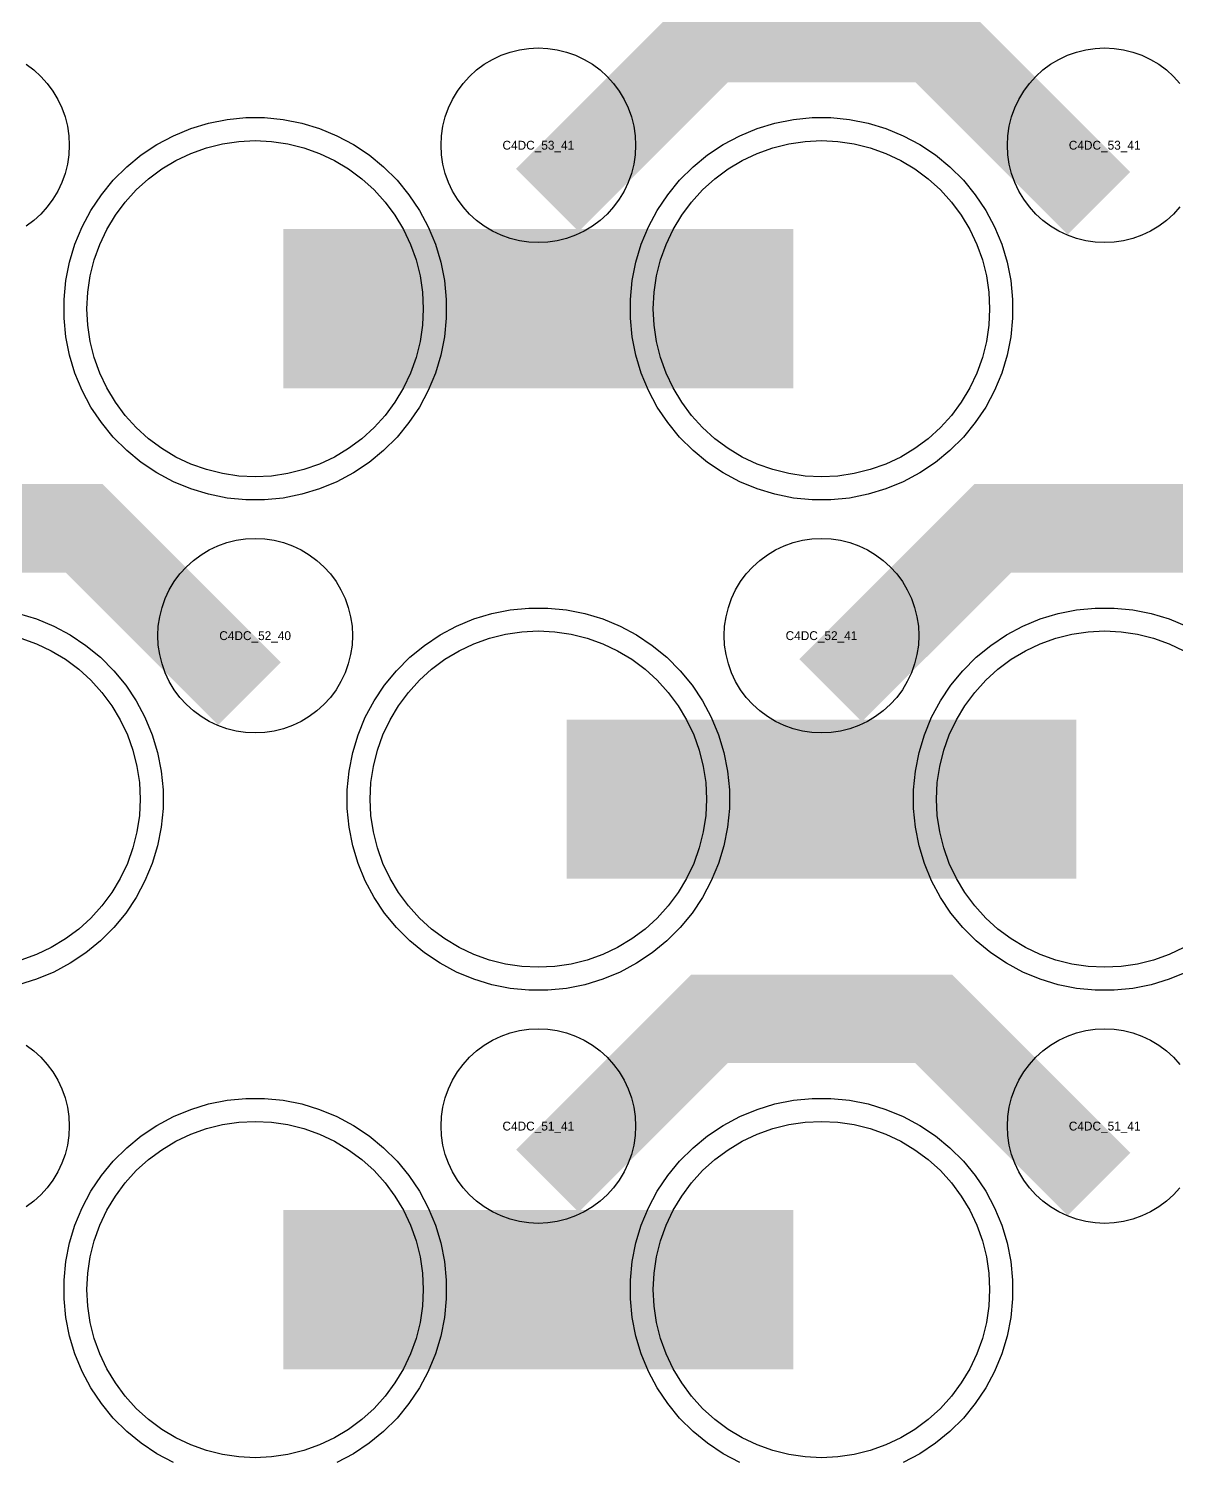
# Model space of a CAD drawing. Extents: x -11880 to 11880, y -14992 to 14992.
# Drawn here: x 976 to 1300.3, y -7821.3 to -7416.5 of the extents above; entities that cross this region are included whole.
import ezdxf
from ezdxf.enums import TextEntityAlignment as Align

# ---------------------------------------------------------------- set-up
doc = ezdxf.new("R2010")
doc.units = 0
doc.header["$MEASUREMENT"] = 0
for name, color, linetype in [('GDS_775_DT_237', 138, 'CONTINUOUS'), ('RDL1_FS', 34, 'CONTINUOUS'), ('RDL_BS', 160, 'CONTINUOUS')]:
    doc.layers.add(name, color=color, linetype=linetype)

msp = doc.modelspace()

# ---------------------------------------------------------------- linework, layer by layer
at = {"layer": 'RDL1_FS'}
for points in [[(1040, -7543.179), (1035.343, -7542.95), (1030.732, -7542.266), (1026.209, -7541.134), (1021.819, -7539.562), (1017.605, -7537.57), (1013.605, -7535.172), (1009.86, -7532.394), (1006.406, -7529.264), (1003.276, -7525.81), (1000.498, -7522.065), (998.1, -7518.065), (996.108, -7513.851), (994.536, -7509.461), (993.404, -7504.938), (992.72, -7500.327), (992.491, -7495.67), (992.72, -7491.013), (993.404, -7486.402), (994.536, -7481.879), (996.108, -7477.489), (998.1, -7473.275), (1000.498, -7469.275), (1003.276, -7465.53), (1006.406, -7462.076), (1009.86, -7458.946), (1013.605, -7456.168), (1017.605, -7453.77), (1021.819, -7451.778), (1026.209, -7450.206), (1030.732, -7449.074), (1035.343, -7448.39), (1040, -7448.161), (1044.657, -7448.39), (1049.268, -7449.074), (1053.791, -7450.206), (1058.181, -7451.778), (1062.395, -7453.77), (1066.395, -7456.168), (1070.14, -7458.946), (1073.594, -7462.076), (1076.724, -7465.53), (1079.502, -7469.275), (1081.9, -7473.275), (1083.892, -7477.489), (1085.464, -7481.879), (1086.596, -7486.402), (1087.28, -7491.013), (1087.509, -7495.67), (1087.28, -7500.327), (1086.596, -7504.938), (1085.464, -7509.461), (1083.892, -7513.851), (1081.9, -7518.065), (1079.502, -7522.065), (1076.724, -7525.81), (1073.594, -7529.264), (1070.14, -7532.394), (1066.395, -7535.172), (1062.395, -7537.57), (1058.181, -7539.562), (1053.791, -7541.134), (1049.268, -7542.266), (1044.657, -7542.95)], [(1200, -7543.179), (1195.343, -7542.95), (1190.732, -7542.266), (1186.209, -7541.134), (1181.819, -7539.562), (1177.605, -7537.57), (1173.605, -7535.172), (1169.86, -7532.394), (1166.406, -7529.264), (1163.276, -7525.81), (1160.498, -7522.065), (1158.1, -7518.065), (1156.108, -7513.851), (1154.536, -7509.461), (1153.404, -7504.938), (1152.72, -7500.327), (1152.491, -7495.67), (1152.72, -7491.013), (1153.404, -7486.402), (1154.536, -7481.879), (1156.108, -7477.489), (1158.1, -7473.275), (1160.498, -7469.275), (1163.276, -7465.53), (1166.406, -7462.076), (1169.86, -7458.946), (1173.605, -7456.168), (1177.605, -7453.77), (1181.819, -7451.778), (1186.209, -7450.206), (1190.732, -7449.074), (1195.343, -7448.39), (1200, -7448.161), (1204.657, -7448.39), (1209.268, -7449.074), (1213.791, -7450.206), (1218.181, -7451.778), (1222.395, -7453.77), (1226.395, -7456.168), (1230.14, -7458.946), (1233.594, -7462.076), (1236.724, -7465.53), (1239.502, -7469.275), (1241.9, -7473.275), (1243.892, -7477.489), (1245.464, -7481.879), (1246.596, -7486.402), (1247.28, -7491.013), (1247.509, -7495.67), (1247.28, -7500.327), (1246.596, -7504.938), (1245.464, -7509.461), (1243.892, -7513.851), (1241.9, -7518.065), (1239.502, -7522.065), (1236.724, -7525.81), (1233.594, -7529.264), (1230.14, -7532.394), (1226.395, -7535.172), (1222.395, -7537.57), (1218.181, -7539.562), (1213.791, -7541.134), (1209.268, -7542.266), (1204.657, -7542.95)], [(1120, -7681.744), (1115.343, -7681.515), (1110.732, -7680.831), (1106.209, -7679.699), (1101.819, -7678.127), (1097.605, -7676.135), (1093.605, -7673.737), (1089.86, -7670.959), (1086.406, -7667.829), (1083.276, -7664.375), (1080.498, -7660.63), (1078.1, -7656.63), (1076.108, -7652.416), (1074.536, -7648.026), (1073.404, -7643.503), (1072.72, -7638.892), (1072.491, -7634.235), (1072.72, -7629.578), (1073.404, -7624.967), (1074.536, -7620.444), (1076.108, -7616.054), (1078.1, -7611.84), (1080.498, -7607.84), (1083.276, -7604.095), (1086.406, -7600.641), (1089.86, -7597.511), (1093.605, -7594.733), (1097.605, -7592.335), (1101.819, -7590.343), (1106.209, -7588.771), (1110.732, -7587.639), (1115.343, -7586.955), (1120, -7586.726), (1124.657, -7586.955), (1129.268, -7587.639), (1133.791, -7588.771), (1138.181, -7590.343), (1142.395, -7592.335), (1146.395, -7594.733), (1150.14, -7597.511), (1153.594, -7600.641), (1156.724, -7604.095), (1159.502, -7607.84), (1161.9, -7611.84), (1163.892, -7616.054), (1165.464, -7620.444), (1166.596, -7624.967), (1167.28, -7629.578), (1167.509, -7634.235), (1167.28, -7638.892), (1166.596, -7643.503), (1165.464, -7648.026), (1163.892, -7652.416), (1161.9, -7656.63), (1159.502, -7660.63), (1156.724, -7664.375), (1153.594, -7667.829), (1150.14, -7670.959), (1146.395, -7673.737), (1142.395, -7676.135), (1138.181, -7678.127), (1133.791, -7679.699), (1129.268, -7680.831), (1124.657, -7681.515)], [(1040, -7820.304), (1035.343, -7820.075), (1030.732, -7819.391), (1026.209, -7818.259), (1021.819, -7816.687), (1017.605, -7814.695), (1013.605, -7812.297), (1009.86, -7809.519), (1006.406, -7806.389), (1003.276, -7802.935), (1000.498, -7799.19), (998.1, -7795.19), (996.108, -7790.976), (994.536, -7786.586), (993.404, -7782.063), (992.72, -7777.452), (992.491, -7772.795), (992.72, -7768.138), (993.404, -7763.527), (994.536, -7759.004), (996.108, -7754.614), (998.1, -7750.4), (1000.498, -7746.4), (1003.276, -7742.655), (1006.406, -7739.201), (1009.86, -7736.071), (1013.605, -7733.293), (1017.605, -7730.895), (1021.819, -7728.903), (1026.209, -7727.331), (1030.732, -7726.199), (1035.343, -7725.515), (1040, -7725.286), (1044.657, -7725.515), (1049.268, -7726.199), (1053.791, -7727.331), (1058.181, -7728.903), (1062.395, -7730.895), (1066.395, -7733.293), (1070.14, -7736.071), (1073.594, -7739.201), (1076.724, -7742.655), (1079.502, -7746.4), (1081.9, -7750.4), (1083.892, -7754.614), (1085.464, -7759.004), (1086.596, -7763.527), (1087.28, -7768.138), (1087.509, -7772.795), (1087.28, -7777.452), (1086.596, -7782.063), (1085.464, -7786.586), (1083.892, -7790.976), (1081.9, -7795.19), (1079.502, -7799.19), (1076.724, -7802.935), (1073.594, -7806.389), (1070.14, -7809.519), (1066.395, -7812.297), (1062.395, -7814.695), (1058.181, -7816.687), (1053.791, -7818.259), (1049.268, -7819.391), (1044.657, -7820.075)], [(1200, -7820.304), (1195.343, -7820.075), (1190.732, -7819.391), (1186.209, -7818.259), (1181.819, -7816.687), (1177.605, -7814.695), (1173.605, -7812.297), (1169.86, -7809.519), (1166.406, -7806.389), (1163.276, -7802.935), (1160.498, -7799.19), (1158.1, -7795.19), (1156.108, -7790.976), (1154.536, -7786.586), (1153.404, -7782.063), (1152.72, -7777.452), (1152.491, -7772.795), (1152.72, -7768.138), (1153.404, -7763.527), (1154.536, -7759.004), (1156.108, -7754.614), (1158.1, -7750.4), (1160.498, -7746.4), (1163.276, -7742.655), (1166.406, -7739.201), (1169.86, -7736.071), (1173.605, -7733.293), (1177.605, -7730.895), (1181.819, -7728.903), (1186.209, -7727.331), (1190.732, -7726.199), (1195.343, -7725.515), (1200, -7725.286), (1204.657, -7725.515), (1209.268, -7726.199), (1213.791, -7727.331), (1218.181, -7728.903), (1222.395, -7730.895), (1226.395, -7733.293), (1230.14, -7736.071), (1233.594, -7739.201), (1236.724, -7742.655), (1239.502, -7746.4), (1241.9, -7750.4), (1243.892, -7754.614), (1245.464, -7759.004), (1246.596, -7763.527), (1247.28, -7768.138), (1247.509, -7772.795), (1247.28, -7777.452), (1246.596, -7782.063), (1245.464, -7786.586), (1243.892, -7790.976), (1241.9, -7795.19), (1239.502, -7799.19), (1236.724, -7802.935), (1233.594, -7806.389), (1230.14, -7809.519), (1226.395, -7812.297), (1222.395, -7814.695), (1218.181, -7816.687), (1213.791, -7818.259), (1209.268, -7819.391), (1204.657, -7820.075)]]:
    msp.add_lwpolyline(points, close=True, dxfattribs=at)
for points in [[(1048.002, -7495.67, 45, 45, 0), (1120.002, -7495.67, 45, 45, 0)], [(1120.002, -7495.67, 45, 45, 0), (1192.002, -7495.67, 45, 45, 0)], [(1128.002, -7634.235, 45, 45, 0), (1200.002, -7634.235, 45, 45, 0)], [(1200.002, -7634.235, 45, 45, 0), (1272.002, -7634.235, 45, 45, 0)], [(1048.002, -7772.795, 45, 45, 0), (1120.002, -7772.795, 45, 45, 0)], [(1120.002, -7772.795, 45, 45, 0), (1192.002, -7772.795, 45, 45, 0)]]:
    msp.add_lwpolyline(points, format="xyseb", dxfattribs=at)
for points in [[(973.791, -7588.771), (978.181, -7590.343), (982.395, -7592.335), (986.395, -7594.733), (990.14, -7597.511), (993.594, -7600.641), (996.724, -7604.095), (999.502, -7607.84), (1001.9, -7611.84), (1003.892, -7616.054), (1005.464, -7620.444), (1006.596, -7624.967), (1007.28, -7629.578), (1007.509, -7634.235), (1007.28, -7638.892), (1006.596, -7643.503), (1005.464, -7648.026), (1003.892, -7652.416), (1001.9, -7656.63), (999.502, -7660.63), (996.724, -7664.375), (993.594, -7667.829), (990.14, -7670.959), (986.395, -7673.737), (982.395, -7676.135), (978.181, -7678.127), (973.791, -7679.699)], [(1302.395, -7676.135), (1298.181, -7678.127), (1293.791, -7679.699), (1289.268, -7680.831), (1284.657, -7681.515), (1280, -7681.744), (1275.343, -7681.515), (1270.732, -7680.831), (1266.209, -7679.699), (1261.819, -7678.127), (1257.605, -7676.135), (1253.605, -7673.737), (1249.86, -7670.959), (1246.406, -7667.829), (1243.276, -7664.375), (1240.498, -7660.63), (1238.1, -7656.63), (1236.108, -7652.416), (1234.536, -7648.026), (1233.404, -7643.503), (1232.72, -7638.892), (1232.491, -7634.235), (1232.72, -7629.578), (1233.404, -7624.967), (1234.536, -7620.444), (1236.108, -7616.054), (1238.1, -7611.84), (1240.498, -7607.84), (1243.276, -7604.095), (1246.406, -7600.641), (1249.86, -7597.511), (1253.605, -7594.733), (1257.605, -7592.335), (1261.819, -7590.343), (1266.209, -7588.771), (1270.732, -7587.639), (1275.343, -7586.955), (1280, -7586.726), (1284.657, -7586.955), (1289.268, -7587.639), (1293.791, -7588.771), (1298.181, -7590.343), (1302.395, -7592.335)]]:
    msp.add_lwpolyline(points, dxfattribs=at)
at = {"layer": 'RDL_BS'}
for points in [[(1122.562, -7464.984, 25, 25, 0), (1168.377, -7419.169, 25, 25, 0), (1201.93, -7419.169, 25, 25, 0)], [(1278.401, -7465.883, 25, 25, 0), (1231.687, -7419.169, 25, 25, 0), (1201.929, -7419.169, 25, 25, 0)], [(1038.401, -7604.448, 25, 25, 0), (991.687, -7557.734, 25, 25, 0), (961.929, -7557.734, 25, 25, 0)], [(1202.562, -7603.549, 25, 25, 0), (1248.377, -7557.734, 25, 25, 0), (1281.93, -7557.734, 25, 25, 0)], [(1358.401, -7604.448, 25, 25, 0), (1311.687, -7557.734, 25, 25, 0), (1281.929, -7557.734, 25, 25, 0)], [(1122.562, -7742.109, 25, 25, 0), (1168.377, -7696.294, 25, 25, 0), (1201.93, -7696.294, 25, 25, 0)], [(1278.401, -7743.008, 25, 25, 0), (1231.687, -7696.294, 25, 25, 0), (1201.929, -7696.294, 25, 25, 0)]]:
    msp.add_lwpolyline(points, format="xyseb", dxfattribs=at)
for points in [[(1120, -7476.976), (1117.307, -7476.844), (1114.635, -7476.448), (1112.016, -7475.791), (1109.481, -7474.884), (1107.044, -7473.732), (1104.72, -7472.339), (1102.557, -7470.736), (1100.558, -7468.924), (1098.746, -7466.925), (1097.143, -7464.762), (1095.75, -7462.438), (1094.598, -7460.001), (1093.691, -7457.466), (1093.034, -7454.847), (1092.638, -7452.175), (1092.506, -7449.482), (1092.638, -7446.789), (1093.034, -7444.117), (1093.691, -7441.498), (1094.598, -7438.963), (1095.75, -7436.526), (1097.143, -7434.202), (1098.746, -7432.039), (1100.558, -7430.04), (1102.557, -7428.228), (1104.72, -7426.625), (1107.044, -7425.232), (1109.481, -7424.08), (1112.016, -7423.173), (1114.635, -7422.516), (1117.307, -7422.12), (1120, -7421.988), (1122.693, -7422.12), (1125.365, -7422.516), (1127.984, -7423.173), (1130.519, -7424.08), (1132.956, -7425.232), (1135.28, -7426.625), (1137.443, -7428.228), (1139.442, -7430.04), (1141.254, -7432.039), (1142.857, -7434.202), (1144.25, -7436.526), (1145.402, -7438.963), (1146.309, -7441.498), (1146.966, -7444.117), (1147.362, -7446.789), (1147.494, -7449.482), (1147.362, -7452.175), (1146.966, -7454.847), (1146.309, -7457.466), (1145.402, -7460.001), (1144.25, -7462.438), (1142.857, -7464.762), (1141.254, -7466.925), (1139.442, -7468.924), (1137.443, -7470.736), (1135.28, -7472.339), (1132.956, -7473.732), (1130.519, -7474.884), (1127.984, -7475.791), (1125.365, -7476.448), (1122.693, -7476.844)], [(1037.356, -7549.67), (1032.062, -7549.153), (1026.835, -7548.107), (1021.795, -7546.576), (1016.885, -7544.545), (1012.223, -7542.053), (1007.809, -7539.106), (1003.708, -7535.744), (999.926, -7531.962), (996.564, -7527.861), (993.617, -7523.447), (991.125, -7518.785), (989.094, -7513.875), (987.563, -7508.835), (986.517, -7503.608), (986, -7498.314), (986, -7493.026), (986.517, -7487.732), (987.563, -7482.505), (989.094, -7477.465), (991.125, -7472.555), (993.617, -7467.893), (996.564, -7463.479), (999.926, -7459.378), (1003.708, -7455.596), (1007.809, -7452.234), (1012.223, -7449.287), (1016.885, -7446.795), (1021.795, -7444.764), (1026.835, -7443.233), (1032.062, -7442.187), (1037.356, -7441.67), (1042.644, -7441.67), (1047.938, -7442.187), (1053.165, -7443.233), (1058.205, -7444.764), (1063.115, -7446.795), (1067.777, -7449.287), (1072.191, -7452.234), (1076.292, -7455.596), (1080.074, -7459.378), (1083.436, -7463.479), (1086.383, -7467.893), (1088.875, -7472.555), (1090.906, -7477.465), (1092.437, -7482.505), (1093.483, -7487.732), (1094, -7493.026), (1094, -7498.314), (1093.483, -7503.608), (1092.437, -7508.835), (1090.906, -7513.875), (1088.875, -7518.785), (1086.383, -7523.447), (1083.436, -7527.861), (1080.074, -7531.962), (1076.292, -7535.744), (1072.191, -7539.106), (1067.777, -7542.053), (1063.115, -7544.545), (1058.205, -7546.576), (1053.165, -7548.107), (1047.938, -7549.153), (1042.644, -7549.67)], [(1197.356, -7549.67), (1192.062, -7549.153), (1186.835, -7548.107), (1181.795, -7546.576), (1176.885, -7544.545), (1172.223, -7542.053), (1167.809, -7539.106), (1163.708, -7535.744), (1159.926, -7531.962), (1156.564, -7527.861), (1153.617, -7523.447), (1151.125, -7518.785), (1149.094, -7513.875), (1147.563, -7508.835), (1146.517, -7503.608), (1146, -7498.314), (1146, -7493.026), (1146.517, -7487.732), (1147.563, -7482.505), (1149.094, -7477.465), (1151.125, -7472.555), (1153.617, -7467.893), (1156.564, -7463.479), (1159.926, -7459.378), (1163.708, -7455.596), (1167.809, -7452.234), (1172.223, -7449.287), (1176.885, -7446.795), (1181.795, -7444.764), (1186.835, -7443.233), (1192.062, -7442.187), (1197.356, -7441.67), (1202.644, -7441.67), (1207.938, -7442.187), (1213.165, -7443.233), (1218.205, -7444.764), (1223.115, -7446.795), (1227.777, -7449.287), (1232.191, -7452.234), (1236.292, -7455.596), (1240.074, -7459.378), (1243.436, -7463.479), (1246.383, -7467.893), (1248.875, -7472.555), (1250.906, -7477.465), (1252.437, -7482.505), (1253.483, -7487.732), (1254, -7493.026), (1254, -7498.314), (1253.483, -7503.608), (1252.437, -7508.835), (1250.906, -7513.875), (1248.875, -7518.785), (1246.383, -7523.447), (1243.436, -7527.861), (1240.074, -7531.962), (1236.292, -7535.744), (1232.191, -7539.106), (1227.777, -7542.053), (1223.115, -7544.545), (1218.205, -7546.576), (1213.165, -7548.107), (1207.938, -7549.153), (1202.644, -7549.67)], [(1040, -7615.541), (1037.307, -7615.409), (1034.635, -7615.013), (1032.016, -7614.356), (1029.481, -7613.449), (1027.044, -7612.297), (1024.72, -7610.904), (1022.557, -7609.301), (1020.558, -7607.489), (1018.746, -7605.49), (1017.143, -7603.327), (1015.75, -7601.003), (1014.598, -7598.566), (1013.691, -7596.031), (1013.034, -7593.412), (1012.638, -7590.74), (1012.506, -7588.047), (1012.638, -7585.354), (1013.034, -7582.682), (1013.691, -7580.063), (1014.598, -7577.528), (1015.75, -7575.091), (1017.143, -7572.767), (1018.746, -7570.604), (1020.558, -7568.605), (1022.557, -7566.793), (1024.72, -7565.19), (1027.044, -7563.797), (1029.481, -7562.645), (1032.016, -7561.738), (1034.635, -7561.081), (1037.307, -7560.685), (1040, -7560.553), (1042.693, -7560.685), (1045.365, -7561.081), (1047.984, -7561.738), (1050.519, -7562.645), (1052.956, -7563.797), (1055.28, -7565.19), (1057.443, -7566.793), (1059.442, -7568.605), (1061.254, -7570.604), (1062.857, -7572.767), (1064.25, -7575.091), (1065.402, -7577.528), (1066.309, -7580.063), (1066.966, -7582.682), (1067.362, -7585.354), (1067.494, -7588.047), (1067.362, -7590.74), (1066.966, -7593.412), (1066.309, -7596.031), (1065.402, -7598.566), (1064.25, -7601.003), (1062.857, -7603.327), (1061.254, -7605.49), (1059.442, -7607.489), (1057.443, -7609.301), (1055.28, -7610.904), (1052.956, -7612.297), (1050.519, -7613.449), (1047.984, -7614.356), (1045.365, -7615.013), (1042.693, -7615.409)], [(1200, -7615.541), (1197.307, -7615.409), (1194.635, -7615.013), (1192.016, -7614.356), (1189.481, -7613.449), (1187.044, -7612.297), (1184.72, -7610.904), (1182.557, -7609.301), (1180.558, -7607.489), (1178.746, -7605.49), (1177.143, -7603.327), (1175.75, -7601.003), (1174.598, -7598.566), (1173.691, -7596.031), (1173.034, -7593.412), (1172.638, -7590.74), (1172.506, -7588.047), (1172.638, -7585.354), (1173.034, -7582.682), (1173.691, -7580.063), (1174.598, -7577.528), (1175.75, -7575.091), (1177.143, -7572.767), (1178.746, -7570.604), (1180.558, -7568.605), (1182.557, -7566.793), (1184.72, -7565.19), (1187.044, -7563.797), (1189.481, -7562.645), (1192.016, -7561.738), (1194.635, -7561.081), (1197.307, -7560.685), (1200, -7560.553), (1202.693, -7560.685), (1205.365, -7561.081), (1207.984, -7561.738), (1210.519, -7562.645), (1212.956, -7563.797), (1215.28, -7565.19), (1217.443, -7566.793), (1219.442, -7568.605), (1221.254, -7570.604), (1222.857, -7572.767), (1224.25, -7575.091), (1225.402, -7577.528), (1226.309, -7580.063), (1226.966, -7582.682), (1227.362, -7585.354), (1227.494, -7588.047), (1227.362, -7590.74), (1226.966, -7593.412), (1226.309, -7596.031), (1225.402, -7598.566), (1224.25, -7601.003), (1222.857, -7603.327), (1221.254, -7605.49), (1219.442, -7607.489), (1217.443, -7609.301), (1215.28, -7610.904), (1212.956, -7612.297), (1210.519, -7613.449), (1207.984, -7614.356), (1205.365, -7615.013), (1202.693, -7615.409)], [(1117.356, -7688.235), (1112.062, -7687.718), (1106.835, -7686.672), (1101.795, -7685.141), (1096.885, -7683.11), (1092.223, -7680.618), (1087.809, -7677.671), (1083.708, -7674.309), (1079.926, -7670.527), (1076.564, -7666.426), (1073.617, -7662.012), (1071.125, -7657.35), (1069.094, -7652.44), (1067.563, -7647.4), (1066.517, -7642.173), (1066, -7636.879), (1066, -7631.591), (1066.517, -7626.297), (1067.563, -7621.07), (1069.094, -7616.03), (1071.125, -7611.12), (1073.617, -7606.458), (1076.564, -7602.044), (1079.926, -7597.943), (1083.708, -7594.161), (1087.809, -7590.799), (1092.223, -7587.852), (1096.885, -7585.36), (1101.795, -7583.329), (1106.835, -7581.798), (1112.062, -7580.752), (1117.356, -7580.235), (1122.644, -7580.235), (1127.938, -7580.752), (1133.165, -7581.798), (1138.205, -7583.329), (1143.115, -7585.36), (1147.777, -7587.852), (1152.191, -7590.799), (1156.292, -7594.161), (1160.074, -7597.943), (1163.436, -7602.044), (1166.383, -7606.458), (1168.875, -7611.12), (1170.906, -7616.03), (1172.437, -7621.07), (1173.483, -7626.297), (1174, -7631.591), (1174, -7636.879), (1173.483, -7642.173), (1172.437, -7647.4), (1170.906, -7652.44), (1168.875, -7657.35), (1166.383, -7662.012), (1163.436, -7666.426), (1160.074, -7670.527), (1156.292, -7674.309), (1152.191, -7677.671), (1147.777, -7680.618), (1143.115, -7683.11), (1138.205, -7685.141), (1133.165, -7686.672), (1127.938, -7687.718), (1122.644, -7688.235)], [(1120, -7754.101), (1117.307, -7753.969), (1114.635, -7753.573), (1112.016, -7752.916), (1109.481, -7752.009), (1107.044, -7750.857), (1104.72, -7749.464), (1102.557, -7747.861), (1100.558, -7746.049), (1098.746, -7744.05), (1097.143, -7741.887), (1095.75, -7739.563), (1094.598, -7737.126), (1093.691, -7734.591), (1093.034, -7731.972), (1092.638, -7729.3), (1092.506, -7726.607), (1092.638, -7723.914), (1093.034, -7721.242), (1093.691, -7718.623), (1094.598, -7716.088), (1095.75, -7713.651), (1097.143, -7711.327), (1098.746, -7709.164), (1100.558, -7707.165), (1102.557, -7705.353), (1104.72, -7703.75), (1107.044, -7702.357), (1109.481, -7701.205), (1112.016, -7700.298), (1114.635, -7699.641), (1117.307, -7699.245), (1120, -7699.113), (1122.693, -7699.245), (1125.365, -7699.641), (1127.984, -7700.298), (1130.519, -7701.205), (1132.956, -7702.357), (1135.28, -7703.75), (1137.443, -7705.353), (1139.442, -7707.165), (1141.254, -7709.164), (1142.857, -7711.327), (1144.25, -7713.651), (1145.402, -7716.088), (1146.309, -7718.623), (1146.966, -7721.242), (1147.362, -7723.914), (1147.494, -7726.607), (1147.362, -7729.3), (1146.966, -7731.972), (1146.309, -7734.591), (1145.402, -7737.126), (1144.25, -7739.563), (1142.857, -7741.887), (1141.254, -7744.05), (1139.442, -7746.049), (1137.443, -7747.861), (1135.28, -7749.464), (1132.956, -7750.857), (1130.519, -7752.009), (1127.984, -7752.916), (1125.365, -7753.573), (1122.693, -7753.969)]]:
    msp.add_lwpolyline(points, close=True, dxfattribs=at)
for points in [[(1301.254, -7466.925), (1299.442, -7468.924), (1297.443, -7470.736), (1295.28, -7472.339), (1292.956, -7473.732), (1290.519, -7474.884), (1287.984, -7475.791), (1285.365, -7476.448), (1282.693, -7476.844), (1280, -7476.976), (1277.307, -7476.844), (1274.635, -7476.448), (1272.016, -7475.791), (1269.481, -7474.884), (1267.044, -7473.732), (1264.72, -7472.339), (1262.557, -7470.736), (1260.558, -7468.924), (1258.746, -7466.925), (1257.143, -7464.762), (1255.75, -7462.438), (1254.598, -7460.001), (1253.691, -7457.466), (1253.034, -7454.847), (1252.638, -7452.175), (1252.506, -7449.482), (1252.638, -7446.789), (1253.034, -7444.117), (1253.691, -7441.498), (1254.598, -7438.963), (1255.75, -7436.526), (1257.143, -7434.202), (1258.746, -7432.039), (1260.558, -7430.04), (1262.557, -7428.228), (1264.72, -7426.625), (1267.044, -7425.232), (1269.481, -7424.08), (1272.016, -7423.173), (1274.635, -7422.516), (1277.307, -7422.12), (1280, -7421.988), (1282.693, -7422.12), (1285.365, -7422.516), (1287.984, -7423.173), (1290.519, -7424.08), (1292.956, -7425.232), (1295.28, -7426.625), (1297.443, -7428.228), (1299.442, -7430.04), (1301.254, -7432.039)], [(975.28, -7426.625), (977.443, -7428.228), (979.442, -7430.04), (981.254, -7432.039), (982.857, -7434.202), (984.25, -7436.526), (985.402, -7438.963), (986.309, -7441.498), (986.966, -7444.117), (987.362, -7446.789), (987.494, -7449.482), (987.362, -7452.175), (986.966, -7454.847), (986.309, -7457.466), (985.402, -7460.001), (984.25, -7462.438), (982.857, -7464.762), (981.254, -7466.925), (979.442, -7468.924), (977.443, -7470.736), (975.28, -7472.339)], [(1303.115, -7683.11), (1298.205, -7685.141), (1293.165, -7686.672), (1287.938, -7687.718), (1282.644, -7688.235), (1277.356, -7688.235), (1272.062, -7687.718), (1266.835, -7686.672), (1261.795, -7685.141), (1256.885, -7683.11), (1252.223, -7680.618), (1247.809, -7677.671), (1243.708, -7674.309), (1239.926, -7670.527), (1236.564, -7666.426), (1233.617, -7662.012), (1231.125, -7657.35), (1229.094, -7652.44), (1227.563, -7647.4), (1226.517, -7642.173), (1226, -7636.879), (1226, -7631.591), (1226.517, -7626.297), (1227.563, -7621.07), (1229.094, -7616.03), (1231.125, -7611.12), (1233.617, -7606.458), (1236.564, -7602.044), (1239.926, -7597.943), (1243.708, -7594.161), (1247.809, -7590.799), (1252.223, -7587.852), (1256.885, -7585.36), (1261.795, -7583.329), (1266.835, -7581.798), (1272.062, -7580.752), (1277.356, -7580.235), (1282.644, -7580.235), (1287.938, -7580.752), (1293.165, -7581.798), (1298.205, -7583.329), (1303.115, -7585.36)], [(973.165, -7581.798), (978.205, -7583.329), (983.115, -7585.36), (987.777, -7587.852), (992.191, -7590.799), (996.292, -7594.161), (1000.074, -7597.943), (1003.436, -7602.044), (1006.383, -7606.458), (1008.875, -7611.12), (1010.906, -7616.03), (1012.437, -7621.07), (1013.483, -7626.297), (1014, -7631.591), (1014, -7636.879), (1013.483, -7642.173), (1012.437, -7647.4), (1010.906, -7652.44), (1008.875, -7657.35), (1006.383, -7662.012), (1003.436, -7666.426), (1000.074, -7670.527), (996.292, -7674.309), (992.191, -7677.671), (987.777, -7680.618), (983.115, -7683.11), (978.205, -7685.141), (973.165, -7686.672)], [(1301.254, -7744.05), (1299.442, -7746.049), (1297.443, -7747.861), (1295.28, -7749.464), (1292.956, -7750.857), (1290.519, -7752.009), (1287.984, -7752.916), (1285.365, -7753.573), (1282.693, -7753.969), (1280, -7754.101), (1277.307, -7753.969), (1274.635, -7753.573), (1272.016, -7752.916), (1269.481, -7752.009), (1267.044, -7750.857), (1264.72, -7749.464), (1262.557, -7747.861), (1260.558, -7746.049), (1258.746, -7744.05), (1257.143, -7741.887), (1255.75, -7739.563), (1254.598, -7737.126), (1253.691, -7734.591), (1253.034, -7731.972), (1252.638, -7729.3), (1252.506, -7726.607), (1252.638, -7723.914), (1253.034, -7721.242), (1253.691, -7718.623), (1254.598, -7716.088), (1255.75, -7713.651), (1257.143, -7711.327), (1258.746, -7709.164), (1260.558, -7707.165), (1262.557, -7705.353), (1264.72, -7703.75), (1267.044, -7702.357), (1269.481, -7701.205), (1272.016, -7700.298), (1274.635, -7699.641), (1277.307, -7699.245), (1280, -7699.113), (1282.693, -7699.245), (1285.365, -7699.641), (1287.984, -7700.298), (1290.519, -7701.205), (1292.956, -7702.357), (1295.28, -7703.75), (1297.443, -7705.353), (1299.442, -7707.165), (1301.254, -7709.164)], [(975.28, -7703.75), (977.443, -7705.353), (979.442, -7707.165), (981.254, -7709.164), (982.857, -7711.327), (984.25, -7713.651), (985.402, -7716.088), (986.309, -7718.623), (986.966, -7721.242), (987.362, -7723.914), (987.494, -7726.607), (987.362, -7729.3), (986.966, -7731.972), (986.309, -7734.591), (985.402, -7737.126), (984.25, -7739.563), (982.857, -7741.887), (981.254, -7744.05), (979.442, -7746.049), (977.443, -7747.861), (975.28, -7749.464)], [(1016.885, -7821.67), (1012.223, -7819.178), (1007.809, -7816.231), (1003.708, -7812.869), (999.926, -7809.087), (996.564, -7804.986), (993.617, -7800.572), (991.125, -7795.91), (989.094, -7791), (987.563, -7785.96), (986.517, -7780.733), (986, -7775.439), (986, -7770.151), (986.517, -7764.857), (987.563, -7759.63), (989.094, -7754.59), (991.125, -7749.68), (993.617, -7745.018), (996.564, -7740.604), (999.926, -7736.503), (1003.708, -7732.721), (1007.809, -7729.359), (1012.223, -7726.412), (1016.885, -7723.92), (1021.795, -7721.889), (1026.835, -7720.358), (1032.062, -7719.312), (1037.356, -7718.795), (1042.644, -7718.795), (1047.938, -7719.312), (1053.165, -7720.358), (1058.205, -7721.889), (1063.115, -7723.92), (1067.777, -7726.412), (1072.191, -7729.359), (1076.292, -7732.721), (1080.074, -7736.503), (1083.436, -7740.604), (1086.383, -7745.018), (1088.875, -7749.68), (1090.906, -7754.59), (1092.437, -7759.63), (1093.483, -7764.857), (1094, -7770.151), (1094, -7775.439), (1093.483, -7780.733), (1092.437, -7785.96), (1090.906, -7791), (1088.875, -7795.91), (1086.383, -7800.572), (1083.436, -7804.986), (1080.074, -7809.087), (1076.292, -7812.869), (1072.191, -7816.231), (1067.777, -7819.178), (1063.115, -7821.67)], [(1176.885, -7821.67), (1172.223, -7819.178), (1167.809, -7816.231), (1163.708, -7812.869), (1159.926, -7809.087), (1156.564, -7804.986), (1153.617, -7800.572), (1151.125, -7795.91), (1149.094, -7791), (1147.563, -7785.96), (1146.517, -7780.733), (1146, -7775.439), (1146, -7770.151), (1146.517, -7764.857), (1147.563, -7759.63), (1149.094, -7754.59), (1151.125, -7749.68), (1153.617, -7745.018), (1156.564, -7740.604), (1159.926, -7736.503), (1163.708, -7732.721), (1167.809, -7729.359), (1172.223, -7726.412), (1176.885, -7723.92), (1181.795, -7721.889), (1186.835, -7720.358), (1192.062, -7719.312), (1197.356, -7718.795), (1202.644, -7718.795), (1207.938, -7719.312), (1213.165, -7720.358), (1218.205, -7721.889), (1223.115, -7723.92), (1227.777, -7726.412), (1232.191, -7729.359), (1236.292, -7732.721), (1240.074, -7736.503), (1243.436, -7740.604), (1246.383, -7745.018), (1248.875, -7749.68), (1250.906, -7754.59), (1252.437, -7759.63), (1253.483, -7764.857), (1254, -7770.151), (1254, -7775.439), (1253.483, -7780.733), (1252.437, -7785.96), (1250.906, -7791), (1248.875, -7795.91), (1246.383, -7800.572), (1243.436, -7804.986), (1240.074, -7809.087), (1236.292, -7812.869), (1232.191, -7816.231), (1227.777, -7819.178), (1223.115, -7821.67)]]:
    msp.add_lwpolyline(points, dxfattribs=at)

# ---------------------------------------------------------------- texts
at = {"layer": 'GDS_775_DT_237'}
for s, p in [('C4DC_53_41', (1120, -7449.482)), ('C4DC_53_41', (1120, -7449.482)), ('C4DC_53_41', (1280, -7449.482)), ('C4DC_53_41', (1280, -7449.482)), ('C4DC_52_40', (1040, -7588.047)), ('C4DC_52_40', (1040, -7588.047)), ('C4DC_52_41', (1200, -7588.047)), ('C4DC_52_41', (1200, -7588.047)), ('C4DC_51_41', (1120, -7726.607)), ('C4DC_51_41', (1120, -7726.607)), ('C4DC_51_41', (1280, -7726.607)), ('C4DC_51_41', (1280, -7726.607))]:
    msp.add_text(s, height=2.5, dxfattribs=at).set_placement(p, align=Align.MIDDLE_CENTER)

doc.saveas('drawing.dxf')
